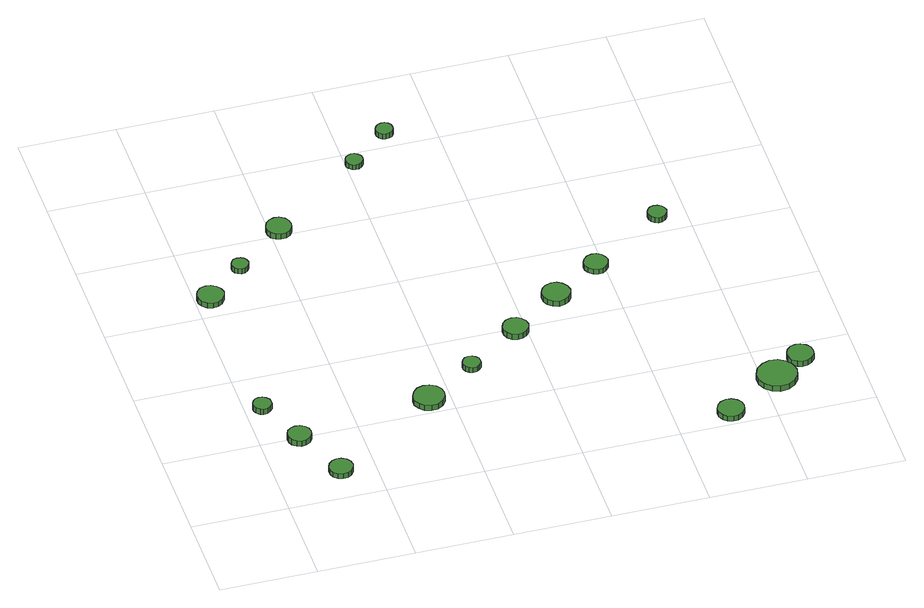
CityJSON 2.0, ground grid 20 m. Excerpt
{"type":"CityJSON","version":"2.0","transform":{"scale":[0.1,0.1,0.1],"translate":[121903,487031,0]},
"CityObjects":{
"tree1":{"type":"SolitaryVegetationObject","attributes":{"function":"something"},"geometry":[{"type":"MultiSurface","lod":"1","boundaries":[[[0,1,2,3,4,5,6,7,8,9,10,11,12,13,14]],[[15,16,17,18,19,20,21,22,23,24,25,26,27,28,29]],[[0,29,28,1]],[[1,28,27,2]],[[2,27,26,3]],[[3,26,25,4]],[[4,25,24,5]],[[5,24,23,6]],[[6,23,22,7]],[[7,22,21,8]],[[8,21,20,9]],[[9,20,19,10]],[[10,19,18,11]],[[11,18,17,12]],[[12,17,16,13]],[[13,16,15,14]],[[14,15,29,0]]]}]},
"tree2":{"type":"SolitaryVegetationObject","attributes":{"function":"something"},"geometry":[{"type":"MultiSurface","lod":"1","boundaries":[[[30,31,32,33,34,35,36,37,38,39,40,41,42,43,44]],[[45,46,47,48,49,50,51,52,53,54,55,56,57,58,59]],[[30,59,58,31]],[[31,58,57,32]],[[32,57,56,33]],[[33,56,55,34]],[[34,55,54,35]],[[35,54,53,36]],[[36,53,52,37]],[[37,52,51,38]],[[38,51,50,39]],[[39,50,49,40]],[[40,49,48,41]],[[41,48,47,42]],[[42,47,46,43]],[[43,46,45,44]],[[44,45,59,30]]]}]},
"tree3":{"type":"SolitaryVegetationObject","attributes":{"function":"something"},"geometry":[{"type":"MultiSurface","lod":"1","boundaries":[[[60,61,62,63,64,65,66,67,68,69,70,71,72,73,74]],[[75,76,77,78,79,80,81,82,83,84,85,86,87,88,89]],[[60,89,88,61]],[[61,88,87,62]],[[62,87,86,63]],[[63,86,85,64]],[[64,85,84,65]],[[65,84,83,66]],[[66,83,82,67]],[[67,82,81,68]],[[68,81,80,69]],[[69,80,79,70]],[[70,79,78,71]],[[71,78,77,72]],[[72,77,76,73]],[[73,76,75,74]],[[74,75,89,60]]]}]},
"tree4":{"type":"SolitaryVegetationObject","attributes":{"function":"something"},"geometry":[{"type":"MultiSurface","lod":"1","boundaries":[[[90,91,92,93,94,95,96,97,98,99,100,101,102,103,104]],[[105,106,107,108,109,110,111,112,113,114,115,116,117,118,119]],[[90,119,118,91]],[[91,118,117,92]],[[92,117,116,93]],[[93,116,115,94]],[[94,115,114,95]],[[95,114,113,96]],[[96,113,112,97]],[[97,112,111,98]],[[98,111,110,99]],[[99,110,109,100]],[[100,109,108,101]],[[101,108,107,102]],[[102,107,106,103]],[[103,106,105,104]],[[104,105,119,90]]]}]},
"tree5":{"type":"SolitaryVegetationObject","attributes":{"function":"something"},"geometry":[{"type":"MultiSurface","lod":"1","boundaries":[[[120,121,122,123,124,125,126,127,128,129,130,131,132,133,134]],[[135,136,137,138,139,140,141,142,143,144,145,146,147,148,149]],[[120,149,148,121]],[[121,148,147,122]],[[122,147,146,123]],[[123,146,145,124]],[[124,145,144,125]],[[125,144,143,126]],[[126,143,142,127]],[[127,142,141,128]],[[128,141,140,129]],[[129,140,139,130]],[[130,139,138,131]],[[131,138,137,132]],[[132,137,136,133]],[[133,136,135,134]],[[134,135,149,120]]]}]},
"tree6":{"type":"SolitaryVegetationObject","attributes":{"function":"something"},"geometry":[{"type":"MultiSurface","lod":"1","boundaries":[[[150,151,152,153,154,155,156,157,158,159,160,161,162,163,164]],[[165,166,167,168,169,170,171,172,173,174,175,176,177,178,179]],[[150,179,178,151]],[[151,178,177,152]],[[152,177,176,153]],[[153,176,175,154]],[[154,175,174,155]],[[155,174,173,156]],[[156,173,172,157]],[[157,172,171,158]],[[158,171,170,159]],[[159,170,169,160]],[[160,169,168,161]],[[161,168,167,162]],[[162,167,166,163]],[[163,166,165,164]],[[164,165,179,150]]]}]},
"tree7":{"type":"SolitaryVegetationObject","attributes":{"function":"something"},"geometry":[{"type":"MultiSurface","lod":"1","boundaries":[[[180,181,182,183,184,185,186,187,188,189,190,191,192,193,194]],[[195,196,197,198,199,200,201,202,203,204,205,206,207,208,209]],[[180,209,208,181]],[[181,208,207,182]],[[182,207,206,183]],[[183,206,205,184]],[[184,205,204,185]],[[185,204,203,186]],[[186,203,202,187]],[[187,202,201,188]],[[188,201,200,189]],[[189,200,199,190]],[[190,199,198,191]],[[191,198,197,192]],[[192,197,196,193]],[[193,196,195,194]],[[194,195,209,180]]]}]},
"tree8":{"type":"SolitaryVegetationObject","attributes":{"function":"something"},"geometry":[{"type":"MultiSurface","lod":"1","boundaries":[[[210,211,212,213,214,215,216,217,218,219,220,221,222,223,224]],[[225,226,227,228,229,230,231,232,233,234,235,236,237,238,239]],[[210,239,238,211]],[[211,238,237,212]],[[212,237,236,213]],[[213,236,235,214]],[[214,235,234,215]],[[215,234,233,216]],[[216,233,232,217]],[[217,232,231,218]],[[218,231,230,219]],[[219,230,229,220]],[[220,229,228,221]],[[221,228,227,222]],[[222,227,226,223]],[[223,226,225,224]],[[224,225,239,210]]]}]},
"tree9":{"type":"SolitaryVegetationObject","attributes":{"function":"something"},"geometry":[{"type":"MultiSurface","lod":"1","boundaries":[[[240,241,242,243,244,245,246,247,248,249,250,251,252,253,254]],[[255,256,257,258,259,260,261,262,263,264,265,266,267,268,269]],[[240,269,268,241]],[[241,268,267,242]],[[242,267,266,243]],[[243,266,265,244]],[[244,265,264,245]],[[245,264,263,246]],[[246,263,262,247]],[[247,262,261,248]],[[248,261,260,249]],[[249,260,259,250]],[[250,259,258,251]],[[251,258,257,252]],[[252,257,256,253]],[[253,256,255,254]],[[254,255,269,240]]]}]},
"tree10":{"type":"SolitaryVegetationObject","attributes":{"function":"something"},"geometry":[{"type":"MultiSurface","lod":"1","boundaries":[[[270,271,272,273,274,275,276,277,278,279,280,281,282,283,284]],[[285,286,287,288,289,290,291,292,293,294,295,296,297,298,299]],[[270,299,298,271]],[[271,298,297,272]],[[272,297,296,273]],[[273,296,295,274]],[[274,295,294,275]],[[275,294,293,276]],[[276,293,292,277]],[[277,292,291,278]],[[278,291,290,279]],[[279,290,289,280]],[[280,289,288,281]],[[281,288,287,282]],[[282,287,286,283]],[[283,286,285,284]],[[284,285,299,270]]]}]},
"tree11":{"type":"SolitaryVegetationObject","attributes":{"function":"something"},"geometry":[{"type":"MultiSurface","lod":"1","boundaries":[[[300,301,302,303,304,305,306,307,308,309,310,311,312,313,314]],[[315,316,317,318,319,320,321,322,323,324,325,326,327,328,329]],[[300,329,328,301]],[[301,328,327,302]],[[302,327,326,303]],[[303,326,325,304]],[[304,325,324,305]],[[305,324,323,306]],[[306,323,322,307]],[[307,322,321,308]],[[308,321,320,309]],[[309,320,319,310]],[[310,319,318,311]],[[311,318,317,312]],[[312,317,316,313]],[[313,316,315,314]],[[314,315,329,300]]]}]},
"tree12":{"type":"SolitaryVegetationObject","attributes":{"function":"something"},"geometry":[{"type":"MultiSurface","lod":"1","boundaries":[[[330,331,332,333,334,335,336,337,338,339,340,341,342,343,344]],[[345,346,347,348,349,350,351,352,353,354,355,356,357,358,359]],[[330,359,358,331]],[[331,358,357,332]],[[332,357,356,333]],[[333,356,355,334]],[[334,355,354,335]],[[335,354,353,336]],[[336,353,352,337]],[[337,352,351,338]],[[338,351,350,339]],[[339,350,349,340]],[[340,349,348,341]],[[341,348,347,342]],[[342,347,346,343]],[[343,346,345,344]],[[344,345,359,330]]]}]},
"tree13":{"type":"SolitaryVegetationObject","attributes":{"function":"something"},"geometry":[{"type":"MultiSurface","lod":"1","boundaries":[[[360,361,362,363,364,365,366,367,368,369,370,371,372,373,374]],[[375,376,377,378,379,380,381,382,383,384,385,386,387,388,389]],[[360,389,388,361]],[[361,388,387,362]],[[362,387,386,363]],[[363,386,385,364]],[[364,385,384,365]],[[365,384,383,366]],[[366,383,382,367]],[[367,382,381,368]],[[368,381,380,369]],[[369,380,379,370]],[[370,379,378,371]],[[371,378,377,372]],[[372,377,376,373]],[[373,376,375,374]],[[374,375,389,360]]]}]},
"tree14":{"type":"SolitaryVegetationObject","attributes":{"function":"something"},"geometry":[{"type":"MultiSurface","lod":"1","boundaries":[[[390,391,392,393,394,395,396,397,398,399,400,401,402,403,404]],[[405,406,407,408,409,410,411,412,413,414,415,416,417,418,419]],[[390,419,418,391]],[[391,418,417,392]],[[392,417,416,393]],[[393,416,415,394]],[[394,415,414,395]],[[395,414,413,396]],[[396,413,412,397]],[[397,412,411,398]],[[398,411,410,399]],[[399,410,409,400]],[[400,409,408,401]],[[401,408,407,402]],[[402,407,406,403]],[[403,406,405,404]],[[404,405,419,390]]]}]},
"tree15":{"type":"SolitaryVegetationObject","attributes":{"function":"something"},"geometry":[{"type":"MultiSurface","lod":"1","boundaries":[[[420,421,422,423,424,425,426,427,428,429,430,431,432,433,434]],[[435,436,437,438,439,440,441,442,443,444,445,446,447,448,449]],[[420,449,448,421]],[[421,448,447,422]],[[422,447,446,423]],[[423,446,445,424]],[[424,445,444,425]],[[425,444,443,426]],[[426,443,442,427]],[[427,442,441,428]],[[428,441,440,429]],[[429,440,439,430]],[[430,439,438,431]],[[431,438,437,432]],[[432,437,436,433]],[[433,436,435,434]],[[434,435,449,420]]]}]},
"tree16":{"type":"SolitaryVegetationObject","attributes":{"function":"something"},"geometry":[{"type":"MultiSurface","lod":"1","boundaries":[[[450,451,452,453,454,455,456,457,458,459,460,461,462,463,464]],[[465,466,467,468,469,470,471,472,473,474,475,476,477,478,479]],[[450,479,478,451]],[[451,478,477,452]],[[452,477,476,453]],[[453,476,475,454]],[[454,475,474,455]],[[455,474,473,456]],[[456,473,472,457]],[[457,472,471,458]],[[458,471,470,459]],[[459,470,469,460]],[[460,469,468,461]],[[461,468,467,462]],[[462,467,466,463]],[[463,466,465,464]],[[464,465,479,450]]]}]},
"tree17":{"type":"SolitaryVegetationObject","attributes":{"function":"something"},"geometry":[{"type":"MultiSurface","lod":"1","boundaries":[[[480,481,482,483,484,485,486,487,488,489,490,491,492,493,494]],[[495,496,497,498,499,500,501,502,503,504,505,506,507,508,509]],[[480,509,508,481]],[[481,508,507,482]],[[482,507,506,483]],[[483,506,505,484]],[[484,505,504,485]],[[485,504,503,486]],[[486,503,502,487]],[[487,502,501,488]],[[488,501,500,489]],[[489,500,499,490]],[[490,499,498,491]],[[491,498,497,492]],[[492,497,496,493]],[[493,496,495,494]],[[494,495,509,480]]]}]}
},
"vertices":[
[52,300,20],[51,308,20],[46,314,20],[39,318,20],[31,319,20],[24,317,20],[18,311,20],[15,304,20],[15,296,20],[18,289,20],[24,284,20],[31,281,20],[39,282,20],[46,286,20],[51,292,20],[51,292,7],[46,286,7],[39,282,7],[31,281,7],[24,284,7],[18,289,7],[15,296,7],[15,304,7],[18,311,7],[24,317,7],[31,319,7],[39,318,7],[46,314,7],[51,308,7],[52,300,7],
[103,196,16],[101,206,16],[95,214,16],[86,219,16],[76,220,16],[67,217,16],[59,211,16],[55,201,16],[55,191,16],[59,182,16],[67,175,16],[76,172,16],[86,173,16],[95,178,16],[101,187,16],[101,187,3],[95,178,3],[86,173,3],[76,172,3],[67,175,3],[59,182,3],[55,191,3],[55,201,3],[59,211,3],[67,217,3],[76,220,3],[86,219,3],[95,214,3],[101,206,3],[103,196,3],
[154,80,14],[152,90,14],[146,98,14],[137,103,14],[127,104,14],[118,101,14],[110,94,14],[106,85,14],[106,75,14],[110,66,14],[118,59,14],[127,56,14],[137,57,14],[146,62,14],[152,70,14],[152,70,2],[146,62,2],[137,57,2],[127,56,2],[118,59,2],[110,66,2],[106,75,2],[106,85,2],[110,94,2],[118,101,2],[127,104,2],[137,103,2],[146,98,2],[152,90,2],[154,80,2],
[59,652,15],[56,663,15],[49,672,15],[39,678,15],[28,679,15],[17,676,15],[9,668,15],[4,657,15],[4,646,15],[9,636,15],[17,628,15],[28,624,15],[39,626,15],[49,631,15],[56,641,15],[56,641,3],[49,631,3],[39,626,3],[28,624,3],[17,628,3],[9,636,3],[4,646,3],[4,657,3],[9,668,3],[17,676,3],[28,679,3],[39,678,3],[49,672,3],[56,663,3],[59,652,3],
[131,726,15],[129,733,15],[125,739,15],[119,742,15],[111,743,15],[104,741,15],[99,736,15],[96,729,15],[96,722,15],[99,715,15],[104,711,15],[111,708,15],[119,709,15],[125,713,15],[129,719,15],[129,719,3],[125,713,3],[119,709,3],[111,708,3],[104,711,3],[99,715,3],[96,722,3],[96,729,3],[99,736,3],[104,741,3],[111,743,3],[119,742,3],[125,739,3],[129,733,3],[131,726,3],
[386,235,17],[384,248,17],[376,258,17],[364,265,17],[351,266,17],[338,262,17],[329,253,17],[323,241,17],[323,228,17],[329,216,17],[338,207,17],[351,203,17],[364,204,17],[376,211,17],[384,222,17],[384,222,4],[376,211,4],[364,204,4],[351,203,4],[338,207,4],[329,216,4],[323,228,4],[323,241,4],[329,253,4],[338,262,4],[351,266,4],[364,265,4],[376,258,4],[384,248,4],[386,235,4],
[243,811,18],[241,821,18],[235,830,18],[225,836,18],[215,837,18],[204,833,18],[196,826,18],[192,816,18],[192,805,18],[196,795,18],[204,788,18],[215,785,18],[225,786,18],[235,791,18],[241,800,18],[241,800,5],[235,791,5],[225,786,5],[215,785,5],[204,788,5],[196,795,5],[192,805,5],[192,816,5],[196,826,5],[204,833,5],[215,837,5],[225,836,5],[235,830,5],[241,821,5],[243,811,5],
[482,311,15],[481,318,15],[476,324,15],[470,328,15],[462,329,15],[455,327,15],[449,321,15],[446,314,15],[446,307,15],[449,300,15],[455,295,15],[462,292,15],[470,293,15],[476,297,15],[481,303,15],[481,303,3],[476,297,3],[470,293,3],[462,292,3],[455,295,3],[449,300,3],[446,307,3],[446,314,3],[449,321,3],[455,327,3],[462,329,3],[470,328,3],[476,324,3],[481,318,3],[482,311,3],
[604,391,15],[601,402,15],[595,410,15],[586,416,15],[575,417,15],[564,414,15],[556,406,15],[552,396,15],[552,386,15],[556,376,15],[564,368,15],[575,365,15],[586,366,15],[595,372,15],[601,380,15],[601,380,2],[595,372,2],[586,366,2],[575,365,2],[564,368,2],[556,376,2],[552,386,2],[552,396,2],[556,406,2],[564,414,2],[575,417,2],[586,416,2],[595,410,2],[601,402,2],[604,391,2],
[434,965,16],[433,972,16],[428,978,16],[422,982,16],[415,983,16],[408,980,16],[402,976,16],[399,969,16],[399,961,16],[402,955,16],[408,950,16],[415,948,16],[422,948,16],[428,952,16],[433,958,16],[433,958,4],[428,952,4],[422,948,4],[415,948,4],[408,950,4],[402,955,4],[399,961,4],[399,969,4],[402,976,4],[408,980,4],[415,983,4],[422,982,4],[428,978,4],[433,972,4],[434,965,4],
[517,1040,15],[516,1047,15],[512,1053,15],[505,1057,15],[498,1057,15],[491,1055,15],[486,1050,15],[483,1044,15],[483,1037,15],[486,1030,15],[491,1025,15],[498,1023,15],[505,1024,15],[512,1027,15],[516,1033,15],[516,1033,2],[512,1027,2],[505,1024,2],[498,1023,2],[491,1025,2],[486,1030,2],[483,1037,2],[483,1044,2],[486,1050,2],[491,1055,2],[498,1057,2],[505,1057,2],[512,1053,2],[516,1047,2],[517,1040,2],
[712,467,16],[709,479,16],[702,489,16],[692,495,16],[680,496,16],[668,492,16],[659,484,16],[654,473,16],[654,461,16],[659,450,16],[668,442,16],[680,438,16],[692,440,16],[702,446,16],[709,455,16],[709,455,3],[702,446,3],[692,440,3],[680,438,3],[668,442,3],[659,450,3],[654,461,3],[654,473,3],[659,484,3],[668,492,3],[680,496,3],[692,495,3],[702,489,3],[709,479,3],[712,467,3],
[940,35,14],[938,46,14],[931,55,14],[921,61,14],[910,62,14],[899,58,14],[891,51,14],[886,41,14],[886,29,14],[891,19,14],[899,11,14],[910,8,14],[921,9,14],[931,15,14],[938,24,14],[938,24,2],[931,15,2],[921,9,2],[910,8,2],[899,11,2],[891,19,2],[886,29,2],[886,41,2],[891,51,2],[899,58,2],[910,62,2],[921,61,2],[931,55,2],[938,46,2],[940,35,2],
[809,535,14],[806,545,14],[800,554,14],[792,559,14],[782,560,14],[772,557,14],[764,550,14],[760,541,14],[760,530,14],[764,521,14],[772,514,14],[782,511,14],[792,512,14],[800,517,14],[806,525,14],[806,525,2],[800,517,2],[792,512,2],[782,511,2],[772,514,2],[764,521,2],[760,530,2],[760,541,2],[764,550,2],[772,557,2],[782,560,2],[792,559,2],[800,554,2],[806,545,2],[809,535,2],
[1070,111,14],[1066,128,14],[1056,141,14],[1042,150,14],[1025,152,14],[1009,146,14],[996,135,14],[989,119,14],[989,102,14],[996,87,14],[1009,76,14],[1025,70,14],[1042,72,14],[1056,81,14],[1066,94,14],[1066,94,1],[1056,81,1],[1042,72,1],[1025,70,1],[1009,76,1],[996,87,1],[989,102,1],[989,119,1],[996,135,1],[1009,146,1],[1025,152,1],[1042,150,1],[1056,141,1],[1066,128,1],[1070,111,1],
[961,647,15],[959,655,15],[954,661,15],[947,665,15],[939,666,15],[932,664,15],[926,658,15],[923,651,15],[923,643,15],[926,635,15],[932,630,15],[939,627,15],[947,628,15],[954,632,15],[959,639,15],[959,639,2],[954,632,2],[947,628,2],[939,627,2],[932,630,2],[926,635,2],[923,643,2],[923,651,2],[926,658,2],[932,664,2],[939,666,2],[947,665,2],[954,661,2],[959,655,2],[961,647,2],
[1117,157,14],[1115,168,14],[1108,177,14],[1098,183,14],[1087,184,14],[1077,181,14],[1068,173,14],[1064,163,14],[1064,152,14],[1068,141,14],[1077,134,14],[1087,130,14],[1098,132,14],[1108,137,14],[1115,146,14],[1115,146,1],[1108,137,1],[1098,132,1],[1087,130,1],[1077,134,1],[1068,141,1],[1064,152,1],[1064,163,1],[1068,173,1],[1077,181,1],[1087,184,1],[1098,183,1],[1108,177,1],[1115,168,1],[1117,157,1]
]}
